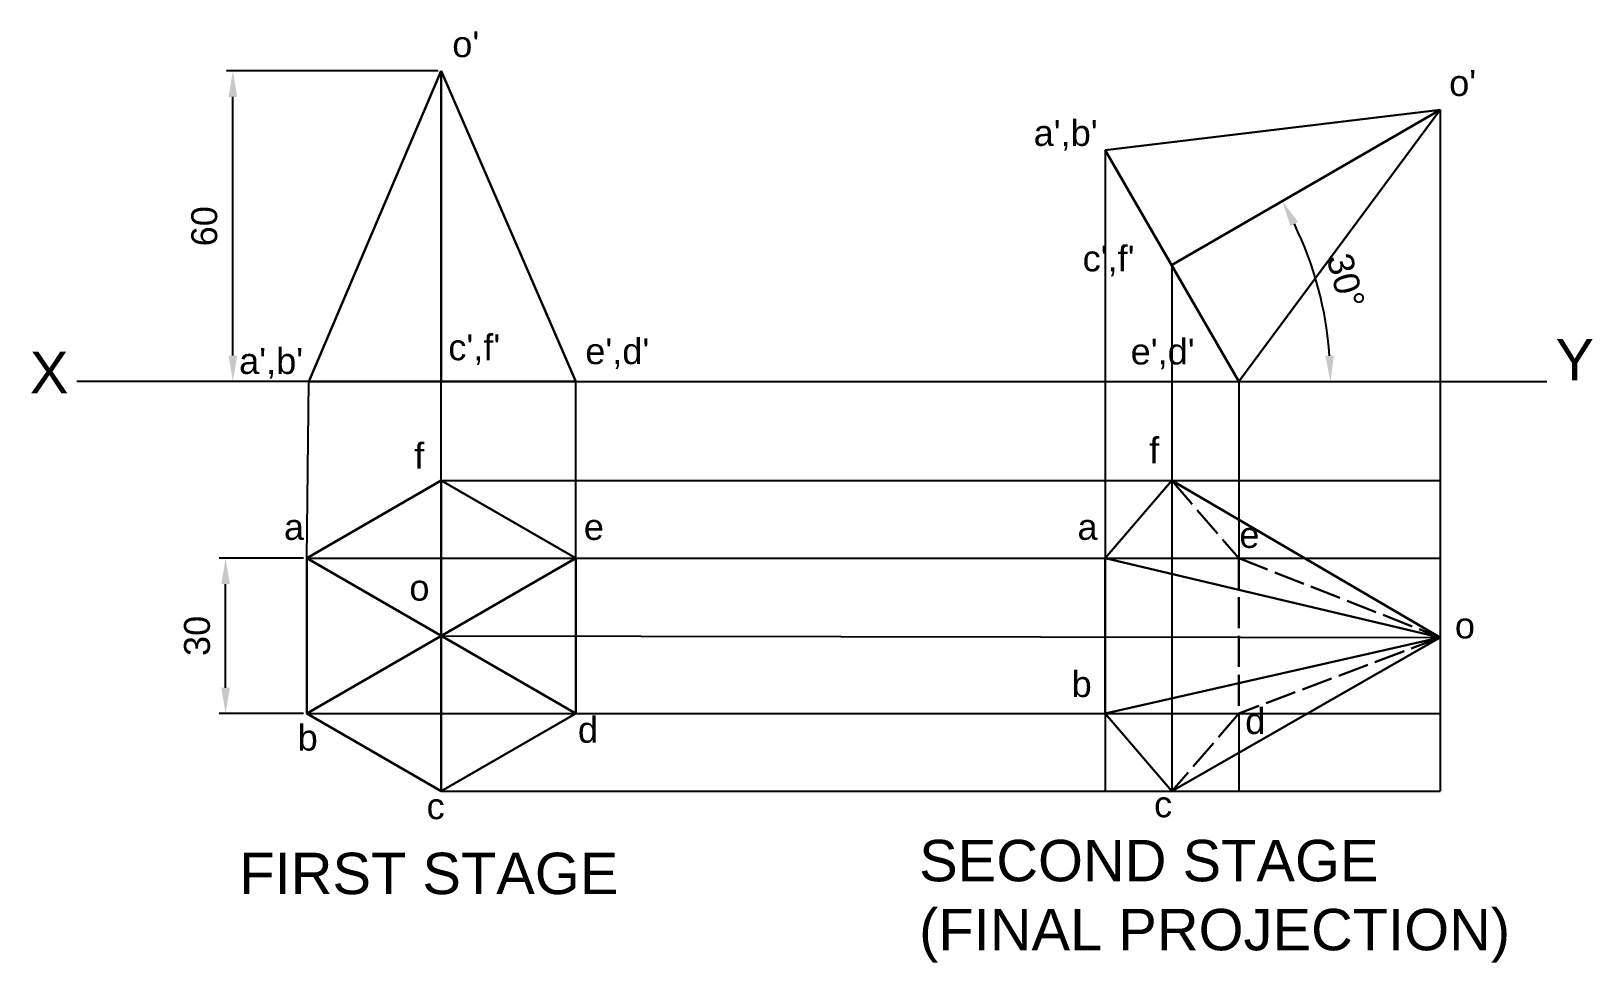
# Model space of a CAD drawing. Header units: millimetres. Extents: x -10 to 291, y -4 to 176.
import ezdxf

# ---------------------------------------------------------------- set-up
doc = ezdxf.new("R2010")
doc.units = ezdxf.units.MM
doc.linetypes.add('ACAD_ISO02W100', pattern=[15, 12, -3])
doc.styles.get("Standard").update_dxf_attribs({"font": 'arial.ttf'})
doc.dimstyles.new('ISO-25', dxfattribs={"dimtxt": 5, "dimasz": 5, "dimexe": 1.25, "dimexo": 0.625, "dimgap": 3, "dimtad": 1, "dimdec": 0, "dimtxsty": 'Standard', "dimcen": 2.5, "dimadec": 0, "dimazin": 0, "dimtfac": 1, "dimtdec": 0, "dimtmove": 0, "dimatfit": 3, "dimfxl": 1, "dimarcsym": 0})

# ---------------------------------------------------------------- blocks, each defined once
blk = doc.blocks.new('*D0')
at = {"color": 0, "lineweight": -2, "transparency": 16777216}
for p, q in [((68.16, 168.07), (27.25, 168.07)), ((28.5, 113.07), (28.5, 163.07)), ((68.16, 108.07), (27.25, 108.07))]:
    blk.add_line(p, q, dxfattribs=at)
at = {"color": 0, "lineweight": 30, "transparency": 16777216}
for points in [[(27.66, 163.07), (29.33, 163.07), (28.5, 168.07)], [(27.66, 113.07), (29.33, 113.07), (28.5, 108.07)]]:
    blk.add_solid(points, dxfattribs=at)
at = {"layer": 'Defpoints', "color": 0, "lineweight": 30, "transparency": 16777216}
for p in [(28.5, 168.07), (68.78, 168.07), (68.78, 108.07)]:
    blk.add_point(p, dxfattribs=at)
at = {"color": 0, "lineweight": 25, "transparency": 16777216, "insert": (23, 138.07), "char_height": 5, "attachment_point": 5, "rotation": 90}
blk.add_mtext('60', dxfattribs=at)
blk = doc.blocks.new('*D1')
at = {"color": 0, "lineweight": -2, "transparency": 16777216}
for p, q in [((42.18, 73.93), (25.84, 73.93)), ((27.09, 48.93), (27.09, 68.93)), ((42.18, 43.93), (25.84, 43.93))]:
    blk.add_line(p, q, dxfattribs=at)
at = {"color": 0, "lineweight": 30, "transparency": 16777216}
for points in [[(26.26, 68.93), (27.92, 68.93), (27.09, 73.93)], [(26.26, 48.93), (27.92, 48.93), (27.09, 43.93)]]:
    blk.add_solid(points, dxfattribs=at)
at = {"layer": 'Defpoints', "color": 0, "lineweight": 30, "transparency": 16777216}
for p in [(27.09, 73.93), (42.8, 73.93), (42.8, 43.93)]:
    blk.add_point(p, dxfattribs=at)
at = {"color": 0, "lineweight": 25, "transparency": 16777216, "insert": (21.59, 58.93), "char_height": 5, "attachment_point": 5, "rotation": 90}
blk.add_mtext('30', dxfattribs=at)
blk = doc.blocks.new('*D3')
at = {"color": 0, "lineweight": -2, "transparency": 16777216}
blk.add_arc((170.97, 108.07), 69.71, 4.1105, 25.8895, dxfattribs=at)
at = {"color": 0, "lineweight": 25, "transparency": 16777216}
for points in [[(232.95, 138.12), (234.42, 138.9), (231.34, 142.92)], [(241.33, 113.1), (239.67, 113.04), (240.68, 108.07)]]:
    blk.add_solid(points, dxfattribs=at)
at = {"layer": 'Defpoints', "color": 0, "lineweight": 25, "transparency": 16777216}
for p in [(261.9, 160.57), (209.94, 130.57), (239.62, 120.17), (43.15, 108.07), (282.47, 108.07)]:
    blk.add_point(p, dxfattribs=at)
at = {"color": 0, "transparency": 16777216, "insert": (243.62, 127.53), "char_height": 5, "attachment_point": 5, "rotation": 285}
blk.add_mtext('30°', dxfattribs=at)

msp = doc.modelspace()

# ---------------------------------------------------------------- linework, layer by layer
at = {"lineweight": 30}
for p, q in [((43.15, 108.07), (68.78, 168.07)), ((68.78, 108.07), (68.78, 168.07)), ((68.78, 168.07), (94.77, 108.07)), ((197.12, 152.77), (261.9, 160.57)), ((209.94, 130.57), (261.9, 160.57)), ((261.9, 160.57), (222.93, 108.07)), ((197.12, 152.77), (222.93, 108.07)), ((43.15, 108.07), (94.77, 108.07)), ((68.78, 28.93), (68.78, 88.93)), ((197.12, 73.93), (210.03, 88.93)), ((210.03, 88.93), (261.9, 58.64)), ((42.8, 43.93), (94.77, 73.93)), ((42.8, 73.93), (94.77, 43.93)), ((197.12, 73.93), (197.12, 43.93)), ((197.12, 73.93), (261.9, 58.64)), ((261.9, 58.64), (197.12, 43.93)), ((210.03, 28.93), (261.9, 58.64)), ((197.12, 43.93), (210.03, 28.93))]:
    msp.add_line(p, q, dxfattribs=at)
at = {"lineweight": 25}
for p, q in [((261.9, 160.57), (261.9, 28.93)), ((197.12, 152.77), (197.12, 28.93)), ((210.03, 130.42), (210.03, 28.93)), ((42.8, 73.93), (43.15, 108.07)), ((43.15, 108.07), (282.47, 108.07)), ((68.78, 88.93), (68.78, 108.07)), ((94.77, 73.93), (94.77, 108.07)), ((222.93, 108.07), (222.93, 73.93)), ((68.78, 88.93), (261.9, 88.93)), ((42.8, 73.93), (261.9, 73.93)), ((68.78, 58.93), (261.9, 58.64)), ((42.8, 43.93), (261.9, 43.93)), ((222.93, 43.93), (222.93, 28.93)), ((68.78, 28.93), (261.9, 28.93))]:
    msp.add_line(p, q, dxfattribs=at)
at = {"lineweight": 25, "ltscale": 0.5}
msp.add_line((27.25, 108.07), (-1.64, 108.07), dxfattribs=at)
at = {"linetype": 'ACAD_ISO02W100', "lineweight": 30, "ltscale": 0.5}
for p, q in [((210.03, 88.93), (222.93, 73.93)), ((222.93, 73.93), (222.93, 43.93)), ((222.93, 73.93), (261.9, 58.64)), ((261.9, 58.64), (222.93, 43.93)), ((222.93, 43.93), (210.03, 28.93))]:
    msp.add_line(p, q, dxfattribs=at)
at = {"lineweight": 30}
msp.add_lwpolyline([(42.8, 43.93), (68.78, 28.93), (94.77, 43.93), (94.77, 73.93), (68.78, 88.93), (42.8, 73.93)], close=True, dxfattribs=at)

# ---------------------------------------------------------------- texts
at = {"linetype": 'ACAD_ISO02W100', "lineweight": 25, "ltscale": 0.5}
for s, p in [("o'", (70.91, 170.74)), ("o'", (263.61, 163.24)), ("a',b'", (183.29, 153.59)), ("c',f'", (192.76, 129.35)), ("a',b'", (29.71, 109.54)), ("c',f'", (70.15, 112.19)), ("e',d'", (96.62, 111.43)), ("e',d'", (202.04, 111.37)), ('f', (205.63, 92.28)), ('f', (63.54, 91.22)), ('a', (38.37, 77.48)), ('e', (96.34, 77.48)), ('a', (191.77, 77.49)), ('e', (223.05, 75.93)), ('o', (62.62, 65.75)), ('o', (264.72, 58.44)), ('b', (190.63, 47.13)), ('d', (95.2, 38.3)), ('d', (224.19, 39.99)), ('b', (41.02, 36.78)), ('c', (65.95, 23.53)), ('c', (206.57, 23.9))]:
    msp.add_text(s, height=5, dxfattribs=at).set_placement(p)
at = {"lineweight": 25, "ltscale": 0.5}
for s, p in [('Y', (284.16, 108.31)), ('X', (-10.73, 105.82)), ('SECOND STAGE', (161.16, 11.53)), ('FIRST STAGE', (29.75, 9.05)), ('(FINAL PROJECTION)', (161.16, -1.8))]:
    msp.add_text(s, height=8, dxfattribs=at).set_placement(p)

# ---------------------------------------------------------------- dimensions: what is measured, and where the dimension line sits
at = {"lineweight": 25}
for base, p1, p2, picture, middle in [((28.5, 168.07), (68.78, 108.07), (68.78, 168.07), '*D0', (23, 138.07)), ((27.09, 73.93), (42.8, 43.93), (42.8, 73.93), '*D1', (21.59, 58.93))]:
    dim = msp.add_linear_dim(base=base, p1=p1, p2=p2, angle=90, dimstyle='ISO-25', dxfattribs=at)
    dim.commit()
    dim.dimension.update_dxf_attribs({"geometry": picture, "text_midpoint": middle})
dim = msp.add_angular_dim_2l(base=(239.62, 120.17), line1=((43.15, 108.07), (282.47, 108.07)), line2=((209.94, 130.57), (261.9, 160.57)), dimstyle='ISO-25')
dim.commit()
dim.dimension.update_dxf_attribs({"geometry": '*D3', "text_midpoint": (243.62, 127.53)})

doc.saveas('drawing.dxf')
